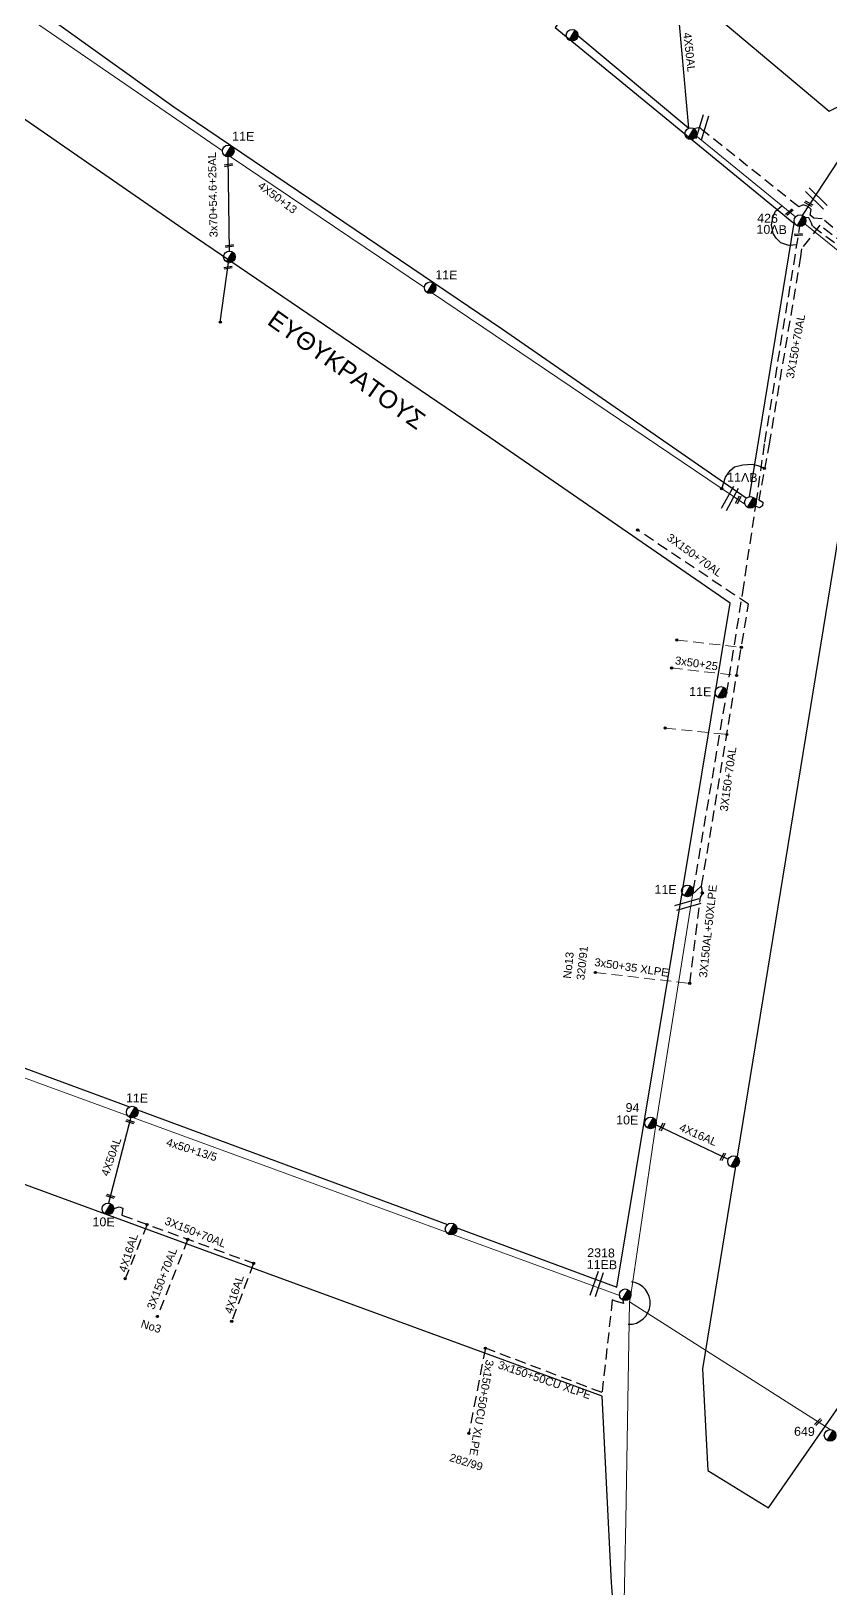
# Model space of a CAD drawing. Header units: millimetres. Extents: x 2875 to 4053, y 1200 to 1741.
# Drawn here: x 3044.3 to 3137.5, y 1466.9 to 1648.5 of the extents above; entities that cross this region are included whole.
import ezdxf

# ---------------------------------------------------------------- set-up
doc = ezdxf.new("R2010")
doc.units = ezdxf.units.MM
doc.linetypes.add('DASHED', pattern=[19.05, 12.7, -6.35])
doc.layers.add('Άγνωστα', color=7, linetype='Continuous', lineweight=5)
for name, color, linetype in [('Γέφυρες Εναέριου Δικτύου', 7, 'Continuous'), ('Γυμνά εναέρια ΧΤ (3Φ)   4x16AL', 7, 'Continuous'), ('Γυμνά εναέρια ΧΤ (3Φ)   4x50AL', 7, 'Continuous'), ('Γυμνά εναέρια ΧΤ και ΦΟΠ (3Φ)   4x50+16AL', 7, 'Continuous'), ('Επιγραφές - Σχήματα', 7, 'Continuous'), ('Καλώδια ΧΤ   3x150+50AL', 7, 'DASHED'), ('Καλώδια ΧΤ   3x150+70AL', 7, 'DASHED'), ('Καλώδια ΧΤ   3x150AL+50XLPE', 7, 'DASHED'), ('Μηχανική τομή', 7, 'Continuous'), ('Στύλος ΦΜ', 7, 'Continuous'), ('Στύλος ΦΜ @ 1', 7, 'Continuous'), ('Συνδέσεις', 7, 'Continuous'), ('Συνεστραμμένα ΧΤ   3x70+54.6+25 AL', 7, 'SYN_LINE'), ('Τομή', 7, 'Continuous'), ('Υπόβαθρο ΔΕΗ', 7, 'Continuous'), ('Υπόγεια καλώδια Δικτύου ΧΤ και Παρ. ΧΤ - 3X150+70 AL', 7, 'DASHED'), ('Υπόγεια καλώδια Παροχών ΧΤ   4x16AL', 7, 'DASHED')]:
    doc.layers.add(name, color=color, linetype=linetype)
doc.styles.get("Standard").update_dxf_attribs({"font": 'ARIAL.TTF'})
doc.linetypes.add('SYN_LINE', pattern='A,0.5,-0.0001,["/\\/\\/\\/",Standard,S=0.1,R=0,X=0,Y=-0.05],-0.25', length=0.7501)

# ---------------------------------------------------------------- blocks, each defined once
blk = doc.blocks.new('_ΣΥΝΔΕΣΗ')
at = {"layer": 'Συνδέσεις', "linetype": 'SYN_LINE', "ltscale": 40}
blk.add_hatch(color=256, dxfattribs=at).paths.add_polyline_path([(0.5, -0.01, 1), (-0.5, -0.01, 1)])
at = {"layer": 'Συνδέσεις'}
blk.add_circle((0, -0.01), 0.5, dxfattribs=at)
blk = doc.blocks.new('ΥΠΑΡΧΩΝ ΤΣΙΜΕΝΤΕΝΙΟΣ ΣΤΥΛΟΣ')
at = {"layer": 'Στύλος ΦΜ'}
blk.add_hatch(color=256, dxfattribs=at).paths.add_polyline_path([(-1.29, -2.28, 0.574793), (2.62, 0, 0.268822), (1.3, 2.27)])
blk.add_line((-1.29, -2.28), (1.3, 2.27), dxfattribs=at)
blk.add_circle((0, 0), 2.62, dxfattribs=at)
at = {"layer": 'Στύλος ΦΜ', "flags": 4}
for tag, p in [('ΤΥΠΟΣ', (-4.91, 3.03)), ('ΑΡΙΘΜΟΣ', (-4.68, 8.05))]:
    blk.add_attdef(tag, p, '', height=4, dxfattribs=at)
blk = doc.blocks.new('ΜΗΧΑΝΙΚΗ ΤΟΜΗ')
at = {"layer": 'Μηχανική τομή', "ltscale": 40}
for p, q in [((-1.89, 0.78), (1.89, 0.78)), ((1.89, 0), (-1.89, 0))]:
    blk.add_line(p, q, dxfattribs=at)
blk = doc.blocks.new('ΤΟΜΗ')
at = {"layer": 'Τομή', "ltscale": 40}
for p, q in [((-5.68, 0), (5.68, 0)), ((5.68, -2.33), (-5.68, -2.33))]:
    blk.add_line(p, q, dxfattribs=at)

msp = doc.modelspace()

# ---------------------------------------------------------------- linework, layer by layer
at = {"layer": 'Άγνωστα', "color": 6}
for points in [[(3044.673, 1649.555), (3066.578, 1634.511)], [(3067.477, 1633.858), (3090.127, 1618.576)], [(3091.069, 1617.94), (3127.5, 1593.359)]]:
    msp.add_lwpolyline(points, dxfattribs=at)
at = {"layer": 'Άγνωστα', "color": 85}
msp.add_lwpolyline([(3121.825, 1636.248), (3133.411, 1626.809)], dxfattribs=at)
at = {"layer": 'Άγνωστα', "color": 27, "ltscale": 0.1}
msp.add_lwpolyline([(3134.494, 1625.994), (3148.519, 1614.684), (3167.383, 1599.915), (3167.328, 1599.68), (3198.666, 1574.76)], dxfattribs=at)
at = {"layer": 'Άγνωστα', "color": 133, "linetype": 'DASHED', "ltscale": 0.1}
for points in [[(3119.566, 1577.502), (3127.097, 1576.666)], [(3118.969, 1574.249), (3126.548, 1573.37)], [(3118.212, 1567.244), (3125.491, 1566.482)]]:
    msp.add_lwpolyline(points, dxfattribs=at)
at = {"layer": 'Άγνωστα', "color": 173}
msp.add_lwpolyline([(3113.376, 1463.587), (3113.62, 1474.932), (3114.041, 1500.377), (3114.226, 1501.183), (3117.141, 1520.998), (3121.43, 1547.987)], dxfattribs=at)
at = {"layer": 'Άγνωστα', "color": 151, "ltscale": 0.1}
msp.add_lwpolyline([(2993.451, 1544.754), (3113.008, 1501.088)], dxfattribs=at)
at = {"layer": 'Άγνωστα', "color": 85, "linetype": 'DASHED', "ltscale": 0.1}
msp.add_lwpolyline([(3110.073, 1538.76), (3121.116, 1537.485)], dxfattribs=at)
at = {"layer": 'Άγνωστα', "color": 173, "ltscale": 0.1}
msp.add_lwpolyline([(3137.462, 1485.491), (3114.041, 1500.377)], dxfattribs=at)
at = {"layer": 'Γέφυρες Εναέριου Δικτύου'}
msp.add_lwpolyline([(3133.577, 1623.562), (3132.641, 1623.49), (3131.697, 1623.805), (3131.154, 1624.326), (3130.816, 1624.888), (3130.595, 1625.886), (3130.791, 1626.866), (3131.097, 1627.505), (3131.807, 1628.115)], dxfattribs=at)
at = {"layer": 'Γέφυρες Εναέριου Δικτύου', "ltscale": 0.1}
msp.add_lwpolyline([(3124.805, 1595.139), (3125.255, 1596.501), (3125.786, 1597.257), (3126.29, 1597.683), (3127.267, 1597.936), (3128.366, 1598.02), (3129.005, 1597.864), (3129.775, 1597.519)], dxfattribs=at)
msp.add_lwpolyline([(3113.912, 1497.757, 0.9548178), (3114.3, 1502.693, 1.6304492)], format="xyb", dxfattribs=at)
at = {"layer": 'Γυμνά εναέρια ΧΤ (3Φ)   4x16AL', "color": 177, "ltscale": 0.1}
msp.add_lwpolyline([(3117.08, 1521.026), (3125.564, 1516.985)], dxfattribs=at)
at = {"layer": 'Γυμνά εναέρια ΧΤ (3Φ)   4x50AL', "color": 85}
msp.add_lwpolyline([(3120.957, 1637.149), (3119.598, 1652.348)], dxfattribs=at)
at = {"layer": 'Γυμνά εναέρια ΧΤ (3Φ)   4x50AL', "color": 151, "ltscale": 0.1}
msp.add_lwpolyline([(3055.926, 1522.072), (3053.283, 1511.875)], dxfattribs=at)
at = {"layer": 'Γυμνά εναέρια ΧΤ και ΦΟΠ (3Φ)   4x50+16AL', "color": 1}
msp.add_lwpolyline([(3134.22, 1626.996), (3153.79, 1656.783)], dxfattribs=at)
at = {"layer": 'Γυμνά εναέρια ΧΤ και ΦΟΠ (3Φ)   4x50+16AL', "color": 85}
msp.add_lwpolyline([(3108.036, 1647.979), (3120.957, 1637.149)], dxfattribs=at)
at = {"layer": 'Καλώδια ΧΤ   3x150+50AL', "color": 62, "ltscale": 0.1}
msp.add_lwpolyline([(3185.229, 1591.024), (3182.295, 1593.477), (3181.583, 1593.396), (3173.659, 1599.808), (3171.401, 1601.583), (3169.608, 1601.588), (3160.168, 1608.956), (3158.735, 1609.108), (3136.503, 1626.598), (3135.562, 1626.663), (3135.124, 1627.033), (3135.234, 1627.675), (3134.889, 1628.014), (3134.295, 1628.23), (3133.79, 1627.993), (3122.605, 1636.901), (3122.262, 1637.243), (3121.55, 1637.1)], dxfattribs=at)
at = {"layer": 'Καλώδια ΧΤ   3x150+70AL', "color": 85, "ltscale": 0.1}
for points in [[(3176.962, 1583.15), (3182.956, 1590.556), (3170.894, 1599.855), (3169.565, 1599.878), (3159.622, 1607.545), (3158.434, 1607.545), (3149.236, 1615.122), (3139.483, 1622.633), (3135.413, 1625.724), (3135.273, 1626.101), (3134.955, 1626.711), (3134.511, 1626.741)], [(3122.58, 1548.049), (3122.465, 1548.859), (3127.931, 1581.675), (3114.999, 1590.324)]]:
    msp.add_lwpolyline(points, dxfattribs=at)
at = {"layer": 'Καλώδια ΧΤ   3x150+70AL', "color": 6, "ltscale": 0.1}
msp.add_lwpolyline([(3177.467, 1582.76), (3183.673, 1590.585), (3172.225, 1599.833), (3171.204, 1600.661), (3169.781, 1600.584), (3159.889, 1608.295), (3158.642, 1608.256), (3136.262, 1625.85), (3134.104, 1623.114), (3134.005, 1622.212), (3130.369, 1600.549), (3129.139, 1593.835), (3129.617, 1593.589), (3129.544, 1593.13), (3129.544, 1593.13), (3129.195, 1592.92), (3128.636, 1593.135)], dxfattribs=at)
at = {"layer": 'Καλώδια ΧΤ   3x150+70AL', "color": 151, "ltscale": 0.1}
msp.add_lwpolyline([(3053.851, 1511.227), (3054.548, 1511.442), (3054.974, 1511.283), (3054.846, 1510.473), (3070.208, 1504.874)], dxfattribs=at)
at = {"layer": 'Καλώδια ΧΤ   3x150AL+50XLPE', "color": 85, "ltscale": 2}
msp.add_lwpolyline([(3122.465, 1548.859), (3121.271, 1547.769)], dxfattribs=at)
at = {"layer": 'Καλώδια ΧΤ   3x150AL+50XLPE', "color": 85, "ltscale": 0.1}
msp.add_lwpolyline([(3121.101, 1537.486), (3122.342, 1547.529), (3122.589, 1547.967)], dxfattribs=at)
at = {"layer": 'Καλώδια ΧΤ   3x150AL+50XLPE', "color": 173, "ltscale": 0.1}
msp.add_lwpolyline([(3113.227, 1500.741), (3113.226, 1500.701), (3113.353, 1500.182), (3112.427, 1500.445), (3112.047, 1500.602), (3110.851, 1489.803), (3097.245, 1494.979), (3095.314, 1485.05)], dxfattribs=at)
at = {"layer": 'Συνεστραμμένα ΧΤ   3x70+54.6+25 AL', "color": 6, "ltscale": 10}
msp.add_lwpolyline([(3067.404, 1622.839), (3067.244, 1633.821)], dxfattribs=at)
at = {"layer": 'Συνεστραμμένα ΧΤ   3x70+54.6+25 AL', "color": 6, "ltscale": 5}
msp.add_lwpolyline([(3066.33, 1614.553), (3067.299, 1621.49)], dxfattribs=at)
at = {"layer": 'Υπόβαθρο ΔΕΗ'}
for points in [[(3049.434, 1691.428), (3051.667, 1693.983), (3055.751, 1696.478), (3060.132, 1697.879), (3063.622, 1698.133), (3066.287, 1697.454), (3067.874, 1695.925), (3085.344, 1681.888), (3106.234, 1664.807), (3123.502, 1650.757), (3137.334, 1639.155), (3143.684, 1642.284), (3152.91, 1657.054), (3162.003, 1670.352), (3170.707, 1680.563), (3183.312, 1693.12), (3196.435, 1705.438)], [(3127.668, 1594.024), (3099.251, 1613.711), (3060.918, 1639.617), (3045.448, 1650.684), (3053.852, 1667.897), (3061.505, 1684.385), (3079.417, 1669.892), (3095.317, 1657.38), (3097.91, 1660.799), (3107.968, 1652.469), (3105.376, 1648.903), (3133.21, 1626.073), (3127.996, 1594.209)], [(3111.952, 1467.677), (3110.865, 1489.372), (3110.865, 1489.372), (2993.814, 1532.238), (2982.844, 1523.19), (2987.948, 1498.944), (3034.779, 1468.997), (3091.188, 1432.841), (3112.334, 1462.613), (3111.952, 1467.674)]]:
    msp.add_lwpolyline(points, dxfattribs=at)
at = {"layer": 'Υπόβαθρο ΔΕΗ', "ltscale": 0.1}
for points in [[(3093.916, 1508.988), (3112.582, 1502.091), (3125.79, 1581.814), (3097.75, 1601.107), (3062.466, 1625.096), (3040.576, 1640.19), (3037.999, 1634.972), (3028.609, 1615.9), (3021.982, 1602.403), (2993.956, 1545.925), (3024.252, 1534.73)], [(3169.175, 1597.142), (3166.066, 1599.607), (3150.805, 1611.693), (3141.822, 1610.208), (3140.137, 1600.265), (3122.556, 1492.586), (3122.556, 1492.586), (3123.196, 1480.737), (3130.261, 1476.386), (3130.261, 1476.386), (3157.211, 1515.087)], [(3024.888, 1534.495), (3055.746, 1523.093)], [(3056.693, 1522.743), (3092.825, 1509.392)]]:
    msp.add_lwpolyline(points, dxfattribs=at)
at = {"layer": 'Υπόγεια καλώδια Δικτύου ΧΤ και Παρ. ΧΤ - 3X150+70 AL', "color": 85, "ltscale": 0.1}
msp.add_lwpolyline([(3121.492, 1548.259), (3125.384, 1571.293), (3127.265, 1583.077), (3128.822, 1593.448), (3129.838, 1600.558), (3133.925, 1625.703)], dxfattribs=at)
at = {"layer": 'Υπόγεια καλώδια Δικτύου ΧΤ και Παρ. ΧΤ - 3X150+70 AL', "color": 151, "ltscale": 0.1}
msp.add_lwpolyline([(3062.527, 1507.673), (3058.995, 1498.669)], dxfattribs=at)
at = {"layer": 'Υπόγεια καλώδια Παροχών ΧΤ   4x16AL', "color": 151, "ltscale": 0.1}
for points in [[(3057.794, 1509.398), (3055.23, 1503.067)], [(3070.208, 1504.874), (3067.656, 1498.108)]]:
    msp.add_lwpolyline(points, dxfattribs=at)

# ---------------------------------------------------------------- block references
at = {"layer": 'Μηχανική τομή'}
for p, xscale, yscale, zscale, rotation in [((3067.293, 1632.751), 0.2590415103702275, 0.2590415103702275, 0.2590415103702275, 9.19071127853299), ((3134.992, 1628.451), 0.2590415103701938, 0.2590415103701938, 0.2590415103701938, 152.4429422306251), ((3132.761, 1627.307), 0.2590415103702293, 0.2590415103702293, 0.2590415103702293, 40.00728225082415), ((3133.754, 1624.859), 0.259041510370184, 0.259041510370184, 0.259041510370184, 184.6975431566732), ((3067.43, 1623.325), 0.2590415103702275, 0.2590415103702275, 0.2590415103702275, 9.19071127853299), ((3067.248, 1620.792), 0.2590415103702275, 0.2590415103702275, 0.2590415103702275, 9.19071127853299), ((3126.644, 1593.881), 0.2590415103700425, 0.2590415103700425, 0.2590415103700425, 242.3269945995518), ((3055.796, 1521.28), 0.2590415103700385, 0.2590415103700385, 0.2590415103700385, 342.0568578526504), ((3117.748, 1520.805), 0.2590415103700425, 0.2590415103700425, 0.2590415103700425, 242.3269945995518), ((3124.854, 1517.327), 0.2590415103700425, 0.2590415103700425, 0.2590415103700425, 242.3269945995518), ((3053.5, 1512.565), 0.2590415103700385, 0.2590415103700385, 0.2590415103700385, 342.0568578526504), ((3135.987, 1486.429), 0.2590415103700714, 0.2590415103700714, 0.2590415103700714, 222.7702722587145)]:
    msp.add_blockref('ΜΗΧΑΝΙΚΗ ΤΟΜΗ', p, dxfattribs=dict(at, xscale=xscale, yscale=yscale, zscale=zscale, rotation=rotation))
at = {"layer": 'Στύλος ΦΜ @ 1', "ltscale": 40, "xscale": 0.2590415103700448, "yscale": 0.2590415103700448, "zscale": 0.2590415103700448, "rotation": 359.0199368875902}
for p in [(3107.358, 1647.99), (3121.203, 1636.518), (3067.393, 1622.162), (3126.197, 1516.725), (3093.249, 1508.863)]:
    msp.add_blockref('ΥΠΑΡΧΩΝ ΤΣΙΜΕΝΤΕΝΙΟΣ ΣΤΥΛΟΣ', p, dxfattribs=at)
at = {"layer": 'Στύλος ΦΜ @ 1', "ltscale": 40}
ref = msp.add_blockref('ΥΠΑΡΧΩΝ ΤΣΙΜΕΝΤΕΝΙΟΣ ΣΤΥΛΟΣ', (3067.256, 1634.499), dxfattribs=dict(at, xscale=0.2590415103700448, yscale=0.2590415103700448, zscale=0.2590415103700448, rotation=359.0199368875902))
ref.add_attrib('ΤΥΠΟΣ', '11E', (3067.708, 1635.72), dxfattribs={"layer": 'Στύλος ΦΜ', "height": 1.0362, "rotation": 359.01994, "flags": 4})
ref = msp.add_blockref('ΥΠΑΡΧΩΝ ΤΣΙΜΕΝΤΕΝΙΟΣ ΣΤΥΛΟΣ', (3133.937, 1626.38), dxfattribs=dict(at, xscale=0.2590415103700448, yscale=0.2590415103700448, zscale=0.2590415103700448, rotation=359.0199368875902))
ref.add_attrib('ΤΥΠΟΣ', '10ΛΒ', (3128.853, 1624.866), dxfattribs={"layer": 'Στύλος ΦΜ', "height": 1.0362, "rotation": 359.01994, "flags": 4})
ref.add_attrib('ΑΡΙΘΜΟΣ', '426', (3128.936, 1626.167), dxfattribs={"layer": 'Στύλος ΦΜ', "height": 1.0362, "rotation": 359.01994, "flags": 4})
ref = msp.add_blockref('ΥΠΑΡΧΩΝ ΤΣΙΜΕΝΤΕΝΙΟΣ ΣΤΥΛΟΣ', (3090.805, 1618.564), dxfattribs=dict(at, xscale=0.2590415103700448, yscale=0.2590415103700448, zscale=0.2590415103700448, rotation=359.0199368875902))
ref.add_attrib('ΤΥΠΟΣ', '11E', (3091.402, 1619.566), dxfattribs={"layer": 'Στύλος ΦΜ', "height": 1.0362, "rotation": 359.01994, "flags": 4})
ref = msp.add_blockref('ΥΠΑΡΧΩΝ ΤΣΙΜΕΝΤΕΝΙΟΣ ΣΤΥΛΟΣ', (3128.151, 1593.549), dxfattribs=dict(at, xscale=0.2590415103700448, yscale=0.2590415103700448, zscale=0.2590415103700448, rotation=359.0199368875902))
ref.add_attrib('ΤΥΠΟΣ', '11ΛΒ', (3125.438, 1595.977), dxfattribs={"layer": 'Στύλος ΦΜ', "height": 1.0362, "rotation": 359.01994, "flags": 4})
ref = msp.add_blockref('ΥΠΑΡΧΩΝ ΤΣΙΜΕΝΤΕΝΙΟΣ ΣΤΥΛΟΣ', (3124.715, 1571.406), dxfattribs=dict(at, xscale=0.2590415103700448, yscale=0.2590415103700448, zscale=0.2590415103700448, rotation=359.0199368875902))
ref.add_attrib('ΤΥΠΟΣ', '11E', (3121.012, 1570.995), dxfattribs={"layer": 'Στύλος ΦΜ', "height": 1.0362, "rotation": 359.01994, "flags": 4})
ref = msp.add_blockref('ΥΠΑΡΧΩΝ ΤΣΙΜΕΝΤΕΝΙΟΣ ΣΤΥΛΟΣ', (3120.814, 1548.27), dxfattribs=dict(at, xscale=0.2590415103700448, yscale=0.2590415103700448, zscale=0.2590415103700448, rotation=359.0199368875902))
ref.add_attrib('ΤΥΠΟΣ', '11E', (3116.963, 1547.947), dxfattribs={"layer": 'Στύλος ΦΜ', "height": 1.0362, "rotation": 359.01994, "flags": 4})
ref = msp.add_blockref('ΥΠΑΡΧΩΝ ΤΣΙΜΕΝΤΕΝΙΟΣ ΣΤΥΛΟΣ', (3056.062, 1522.493), dxfattribs=dict(at, xscale=0.2590415103700448, yscale=0.2590415103700448, zscale=0.2590415103700448, rotation=359.0199368875902))
ref.add_attrib('ΤΥΠΟΣ', '11E', (3055.326, 1523.638), dxfattribs={"layer": 'Στύλος ΦΜ', "height": 1.0362, "rotation": 359.01994, "flags": 4})
ref = msp.add_blockref('ΥΠΑΡΧΩΝ ΤΣΙΜΕΝΤΕΝΙΟΣ ΣΤΥΛΟΣ', (3116.501, 1521.223), dxfattribs=dict(at, xscale=0.2590415103700448, yscale=0.2590415103700448, zscale=0.2590415103700448, rotation=359.0199368875902))
ref.add_attrib('ΤΥΠΟΣ', '94', (3113.589, 1522.511), dxfattribs={"layer": 'Στύλος ΦΜ', "height": 1.0362, "rotation": 359.01994, "flags": 4})
ref.add_attrib('ΑΡΙΘΜΟΣ', '10E', (3112.492, 1521.075), dxfattribs={"layer": 'Στύλος ΦΜ', "height": 1.0362, "rotation": 359.01994, "flags": 4})
ref = msp.add_blockref('ΥΠΑΡΧΩΝ ΤΣΙΜΕΝΤΕΝΙΟΣ ΣΤΥΛΟΣ', (3053.225, 1511.206), dxfattribs=dict(at, xscale=0.2590415103700448, yscale=0.2590415103700448, zscale=0.2590415103700448, rotation=359.0199368875902))
ref.add_attrib('ΤΥΠΟΣ', '10E', (3051.425, 1509.197), dxfattribs={"layer": 'Στύλος ΦΜ', "height": 1.0362, "rotation": 359.01994, "flags": 4})
ref = msp.add_blockref('ΥΠΑΡΧΩΝ ΤΣΙΜΕΝΤΕΝΙΟΣ ΣΤΥΛΟΣ', (3113.548, 1501.195), dxfattribs=dict(at, xscale=0.2590415103700448, yscale=0.2590415103700448, zscale=0.2590415103700448, rotation=359.0199368875902))
ref.add_attrib('ΤΥΠΟΣ', '2318', (3109.115, 1505.596), dxfattribs={"layer": 'Στύλος ΦΜ', "height": 1.0362, "rotation": 359.01994, "flags": 4})
ref.add_attrib('ΑΡΙΘΜΟΣ', '11EB', (3109.061, 1504.234), dxfattribs={"layer": 'Στύλος ΦΜ', "height": 1.0362, "rotation": 359.01994, "flags": 4})
ref = msp.add_blockref('ΥΠΑΡΧΩΝ ΤΣΙΜΕΝΤΕΝΙΟΣ ΣΤΥΛΟΣ', (3137.451, 1484.813), dxfattribs=dict(at, xscale=0.2590415103700448, yscale=0.2590415103700448, zscale=0.2590415103700448, rotation=359.0199368875902))
ref.add_attrib('ΤΥΠΟΣ', '649', (3133.236, 1484.778), dxfattribs={"layer": 'Στύλος ΦΜ', "height": 1.0362, "rotation": 359.01994, "flags": 4})
at = {"layer": 'Συνδέσεις', "xscale": 0.2590415103700448, "yscale": 0.2590415103700448, "zscale": 0.2590415103700448, "rotation": 359.0199368875902}
for p in [(3066.331, 1614.556), (3129.776, 1597.522), (3124.806, 1595.142), (3114.999, 1590.324), (3119.567, 1577.505), (3127.098, 1576.669), (3118.969, 1574.252), (3126.548, 1573.37), (3118.212, 1567.247), (3125.403, 1566.495), (3122.553, 1548.039), (3110.074, 1538.763), (3121.079, 1537.506), (3097.245, 1494.979), (3095.314, 1485.05)]:
    msp.add_blockref('_ΣΥΝΔΕΣΗ', p, dxfattribs=at)
at = {"layer": 'Τομή'}
for p, xscale, yscale, zscale, rotation in [((3122.255, 1637.344), 0.2590415103700662, 0.2590415103700662, 0.2590415103700662, 73.0200708697976), ((3136.069, 1629.185), 0.2590415103699613, 0.2590415103699613, 0.2590415103699613, 315.5124248503356), ((3125.494, 1594.16), 0.2590415103700764, 0.2590415103700764, 0.2590415103700764, 61.15855182265523), ((3120.773, 1546.969), 0.2590415103700256, 0.2590415103700256, 0.2590415103700256, 15.76071580112573), ((3109.949, 1502.544), 0.2590415103700358, 0.2590415103700358, 0.2590415103700358, 71.24588404982337)]:
    msp.add_blockref('ΤΟΜΗ', p, dxfattribs=dict(at, xscale=xscale, yscale=yscale, zscale=zscale, rotation=rotation))
at = {"layer": 'Υπόγεια καλώδια Δικτύου ΧΤ και Παρ. ΧΤ - 3X150+70 AL', "xscale": 0.2590415103700448, "yscale": 0.2590415103700448, "zscale": 0.2590415103700448, "rotation": 359.0199368875902}
for p in [(3062.527, 1507.673), (3058.995, 1498.669)]:
    msp.add_blockref('_ΣΥΝΔΕΣΗ', p, dxfattribs=at)
at = {"layer": 'Υπόγεια καλώδια Παροχών ΧΤ   4x16AL', "xscale": 0.2590415103700448, "yscale": 0.2590415103700448, "zscale": 0.2590415103700448, "rotation": 359.0199368875902}
for p in [(3057.794, 1509.398), (3055.23, 1503.067)]:
    msp.add_blockref('_ΣΥΝΔΕΣΗ', p, dxfattribs=at)
at = {"layer": 'Υπόγεια καλώδια Παροχών ΧΤ   4x16AL', "color": 5, "ltscale": 0.1, "xscale": 0.2590415103700448, "yscale": 0.2590415103700448, "zscale": 0.2590415103700448, "rotation": 359.0199368875902}
for p in [(3070.208, 1504.874), (3067.656, 1498.108)]:
    msp.add_blockref('_ΣΥΝΔΕΣΗ', p, dxfattribs=at)

# ---------------------------------------------------------------- texts
at = {"layer": 'Άγνωστα', "color": 7, "insert": (3071.18, 1631.017), "char_height": 0.9325, "width": 87.23055, "attachment_point": 1, "rotation": 323.25355}
msp.add_mtext('4X50+13', dxfattribs=at)
at = {"layer": 'Άγνωστα', "attachment_point": 1}
for s, insert, char_height, width, rotation in [('3x50+25', (3119.446, 1575.62), 0.9325, 5.84464, 351.56384), ('3x50+35 XLPE', (3110.048, 1540.456), 0.93255, 13.29166, 351.56384), ('4x50+13/5', (3060.234, 1519.486), 0.9325, 3.66915, 342.32657)]:
    msp.add_mtext(s, dxfattribs=dict(at, insert=insert, char_height=char_height, width=width, rotation=rotation))
at = {"layer": 'Γυμνά εναέρια ΧΤ (3Φ)   4x16AL', "color": 7, "insert": (3120.142, 1521.224), "char_height": 0.9325, "width": 87.23055, "attachment_point": 1, "rotation": 336.31867}
msp.add_mtext('4X16AL', dxfattribs=at)
at = {"layer": 'Γυμνά εναέρια ΧΤ (3Φ)   4x50AL', "color": 7, "char_height": 0.9325, "width": 87.23055, "attachment_point": 1}
for insert, rotation in [((3121.249, 1648.365), 276.42648), ((3052.399, 1515.25), 70.76944)]:
    msp.add_mtext('4X50AL', dxfattribs=dict(at, insert=insert, rotation=rotation))
at = {"layer": 'Επιγραφές - Σχήματα', "attachment_point": 1}
for s, insert, char_height, width, rotation in [('ΕΥΘΥΚΡΑΤΟΥΣ', (3072.866, 1616.088), 2.07233, 15.54428, 324.68677), ('320/91', (3107.856, 1537.927), 0.9325, 3.66915, 83.81508), ('No13', (3106.296, 1538.107), 0.9325, 3.66915, 83.81508), ('No3', (3057.258, 1498.316), 0.9325, 3.66915, 342.68038), ('282/99', (3093.248, 1482.744), 0.9325, 3.66915, 342.68038)]:
    msp.add_mtext(s, dxfattribs=dict(at, insert=insert, char_height=char_height, width=width, rotation=rotation))
at = {"layer": 'Καλώδια ΧΤ   3x150+70AL', "color": 7, "char_height": 0.9325, "width": 87.23055, "attachment_point": 1}
for insert, rotation in [((3118.857, 1589.996), 324.15533), ((3124.573, 1557.613), 82.19582), ((3060.091, 1510.31), 338.50327)]:
    msp.add_mtext('3X150+70AL', dxfattribs=dict(at, insert=insert, rotation=rotation))
at = {"layer": 'Καλώδια ΧΤ   3x150AL+50XLPE', "color": 7, "insert": (3123.207, 1543.582), "char_height": 0.93255, "width": 14.4278, "attachment_point": 5, "rotation": 83.79664}
msp.add_mtext('3X150AL+50XLPE', dxfattribs=at)
at = {"layer": 'Καλώδια ΧΤ   3x150AL+50XLPE', "char_height": 0.93255, "width": 13.29166, "attachment_point": 1}
for insert, rotation in [((3098.238, 1493.527), 260.12474), ((3098.939, 1493.546), 341.20408)]:
    msp.add_mtext('3x150+50CU XLPE', dxfattribs=dict(at, insert=insert, rotation=rotation))
at = {"layer": 'Συνεστραμμένα ΧΤ   3x70+54.6+25 AL', "color": 7, "insert": (3065.081, 1624.433), "char_height": 0.93255, "width": 87.23055, "attachment_point": 1, "rotation": 91.12988}
msp.add_mtext('3x70+54.6+25AL', dxfattribs=at)
at = {"layer": 'Υπόγεια καλώδια Δικτύου ΧΤ και Παρ. ΧΤ - 3X150+70 AL', "color": 7, "char_height": 0.9325, "width": 87.23055, "attachment_point": 1}
for insert, rotation in [((3132.292, 1608.09), 79.82247), ((3057.725, 1499.733), 68.78307)]:
    msp.add_mtext('3X150+70AL', dxfattribs=dict(at, insert=insert, rotation=rotation))
at = {"layer": 'Υπόγεια καλώδια Παροχών ΧΤ   4x16AL', "color": 7, "char_height": 0.9325, "width": 87.23055, "attachment_point": 1, "rotation": 72.31035}
for insert in [(3054.457, 1504.015), (3066.802, 1499.188)]:
    msp.add_mtext('4X16AL', dxfattribs=dict(at, insert=insert))

doc.saveas('drawing.dxf')
